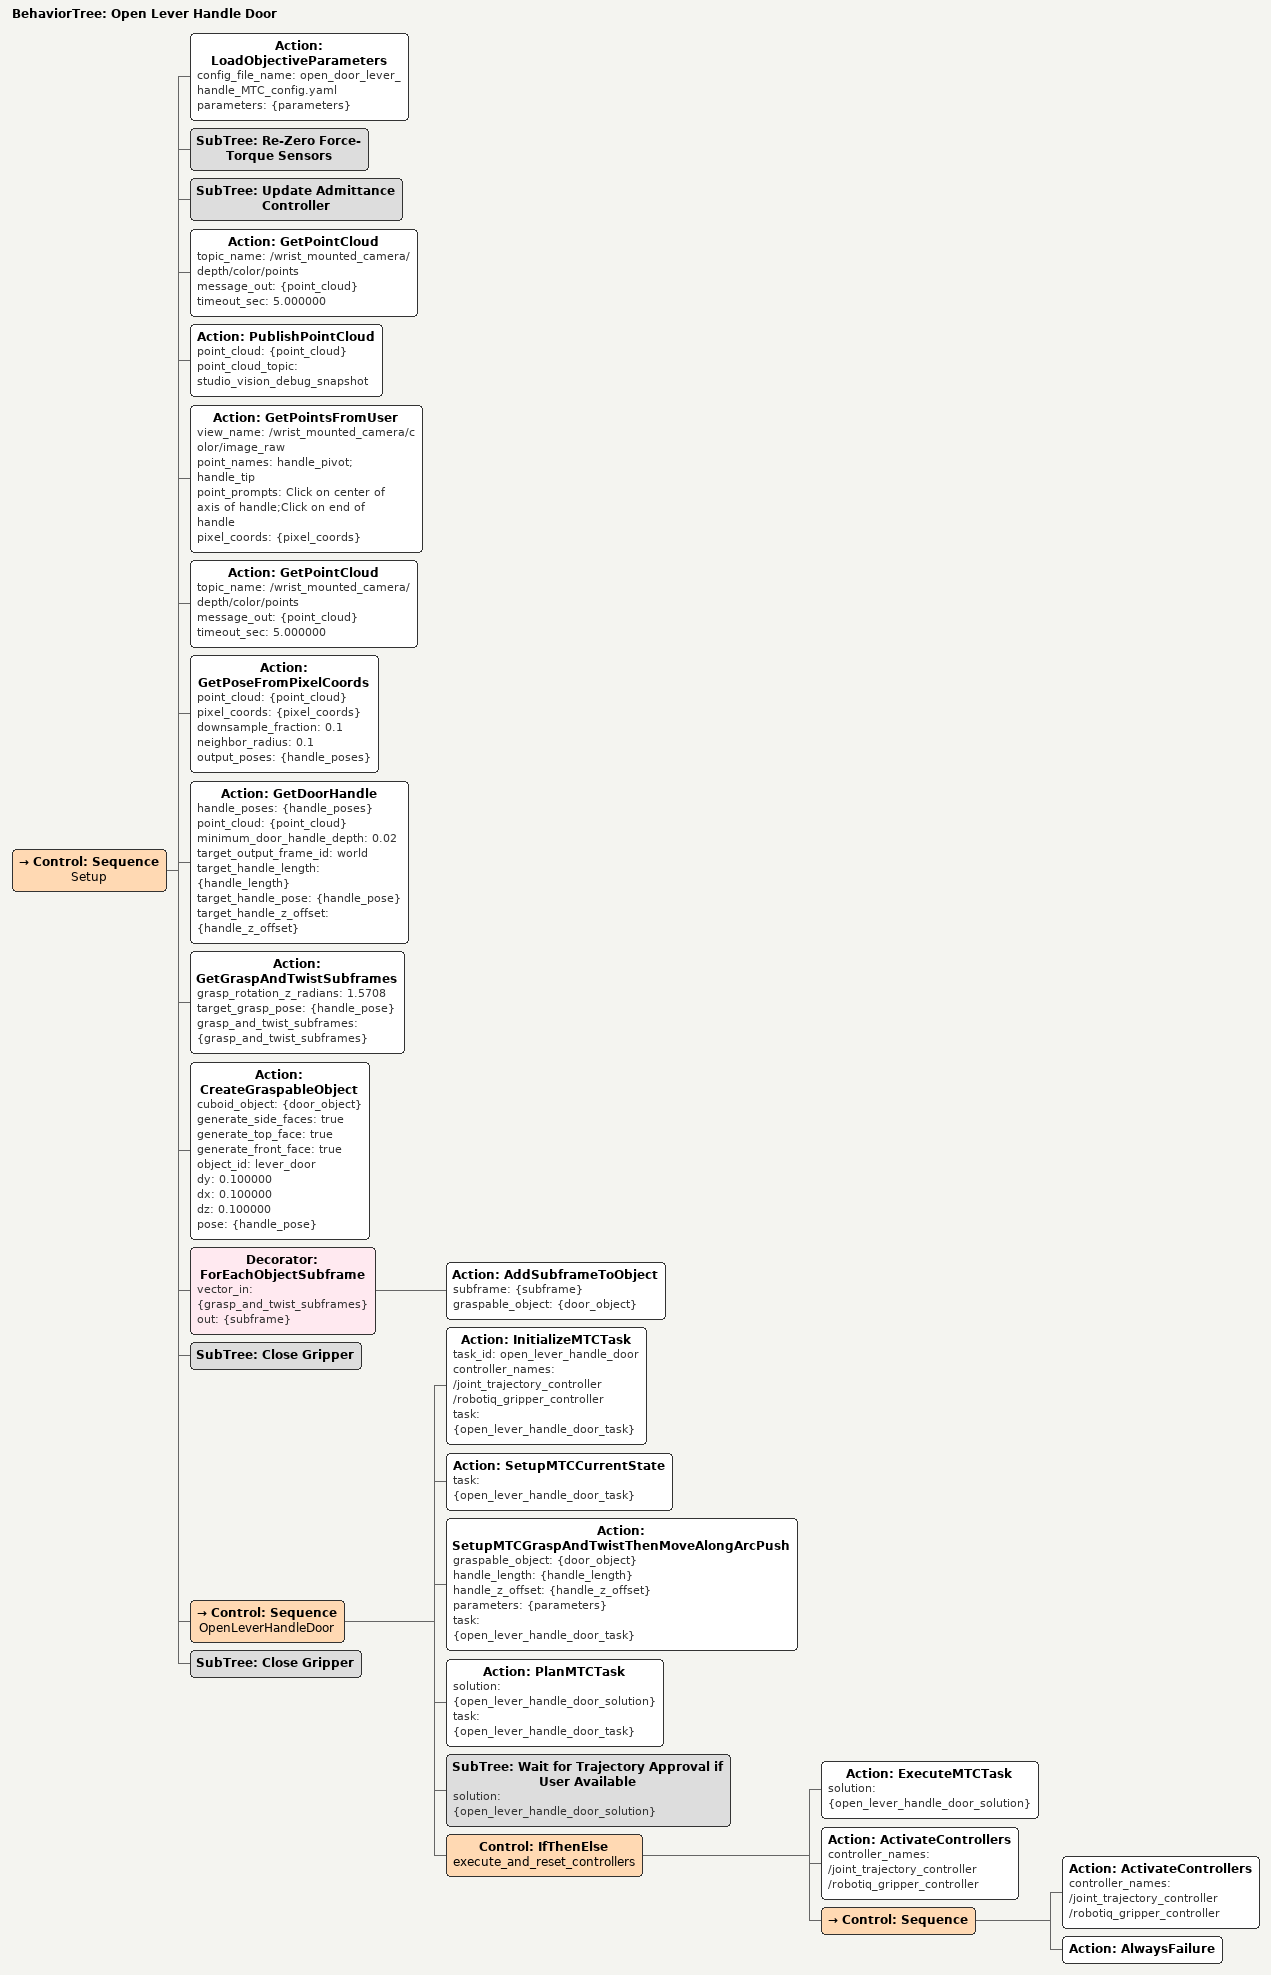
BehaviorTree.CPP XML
<?xml version='1.0' encoding='UTF-8'?>
<root BTCPP_format="4" main_tree_to_execute="Open Lever Handle Door">
  <BehaviorTree ID="Open Lever Handle Door" _description="Open a lever handle door by turning the handle and pushing the door">
    <Control ID="Sequence" name="Setup">
      <Action ID="LoadObjectiveParameters" config_file_name="open_door_lever_handle_MTC_config.yaml" parameters="{parameters}"/>
      <SubTree ID="Re-Zero Force-Torque Sensors"/>
      <SubTree ID="Update Admittance Controller"/>
      <Action ID="GetPointCloud" topic_name="/wrist_mounted_camera/depth/color/points" message_out="{point_cloud}" timeout_sec="5.000000"/>
      <Action ID="PublishPointCloud" point_cloud="{point_cloud}" point_cloud_topic="studio_vision_debug_snapshot"/>
      <Action ID="GetPointsFromUser" view_name="/wrist_mounted_camera/color/image_raw" point_names="handle_pivot; handle_tip" point_prompts="Click on center of axis of handle;Click on end of handle" pixel_coords="{pixel_coords}"/>
      <Action ID="GetPointCloud" topic_name="/wrist_mounted_camera/depth/color/points" message_out="{point_cloud}" timeout_sec="5.000000"/>
      <Action ID="GetPoseFromPixelCoords" point_cloud="{point_cloud}" pixel_coords="{pixel_coords}" downsample_fraction="0.1" neighbor_radius="0.1" output_poses="{handle_poses}"/>
      <Action ID="GetDoorHandle" handle_poses="{handle_poses}" point_cloud="{point_cloud}" minimum_door_handle_depth="0.02" target_output_frame_id="world" target_handle_length="{handle_length}" target_handle_pose="{handle_pose}" target_handle_z_offset="{handle_z_offset}"/>
      <!--Set up Subframes for MTC-->
      <Action ID="GetGraspAndTwistSubframes" grasp_rotation_z_radians="1.5708" target_grasp_pose="{handle_pose}" grasp_and_twist_subframes="{grasp_and_twist_subframes}"/>
      <Action ID="CreateGraspableObject" cuboid_object="{door_object}" generate_side_faces="true" generate_top_face="true" generate_front_face="true" object_id="lever_door" dy="0.100000" dx="0.100000" dz="0.100000" pose="{handle_pose}"/>
      <!--Add the subframes to the Object-->
      <Decorator ID="ForEachObjectSubframe" vector_in="{grasp_and_twist_subframes}" out="{subframe}">
        <Action ID="AddSubframeToObject" subframe="{subframe}" graspable_object="{door_object}"/>
      </Decorator>
      <SubTree ID="Close Gripper"/>
      <Control ID="Sequence" name="OpenLeverHandleDoor">
        <Action ID="InitializeMTCTask" task_id="open_lever_handle_door" controller_names="/joint_trajectory_controller /robotiq_gripper_controller" task="{open_lever_handle_door_task}"/>
        <Action ID="SetupMTCCurrentState" task="{open_lever_handle_door_task}"/>
        <Action ID="SetupMTCGraspAndTwistThenMoveAlongArcPush" graspable_object="{door_object}" handle_length="{handle_length}" handle_z_offset="{handle_z_offset}" parameters="{parameters}" task="{open_lever_handle_door_task}"/>
        <Action ID="PlanMTCTask" solution="{open_lever_handle_door_solution}" task="{open_lever_handle_door_task}"/>
        <SubTree ID="Wait for Trajectory Approval if User Available" solution="{open_lever_handle_door_solution}"/>
        <!--Whether task execution succeeds or fails, reset the controllers to disable admittance control.-->
        <Control ID="IfThenElse" name="execute_and_reset_controllers">
          <!--IF task execution succeeds-->
          <Action ID="ExecuteMTCTask" solution="{open_lever_handle_door_solution}"/>
          <!--THEN reset the controllers-->
          <Action ID="ActivateControllers" controller_names="/joint_trajectory_controller /robotiq_gripper_controller"/>
          <!--ELSE reset the controllers and return failure-->
          <Control ID="Sequence">
            <Action ID="ActivateControllers" controller_names="/joint_trajectory_controller /robotiq_gripper_controller"/>
            <Action ID="AlwaysFailure"/>
          </Control>
        </Control>
      </Control>
      <SubTree ID="Close Gripper"/>
    </Control>
  </BehaviorTree>
</root>
